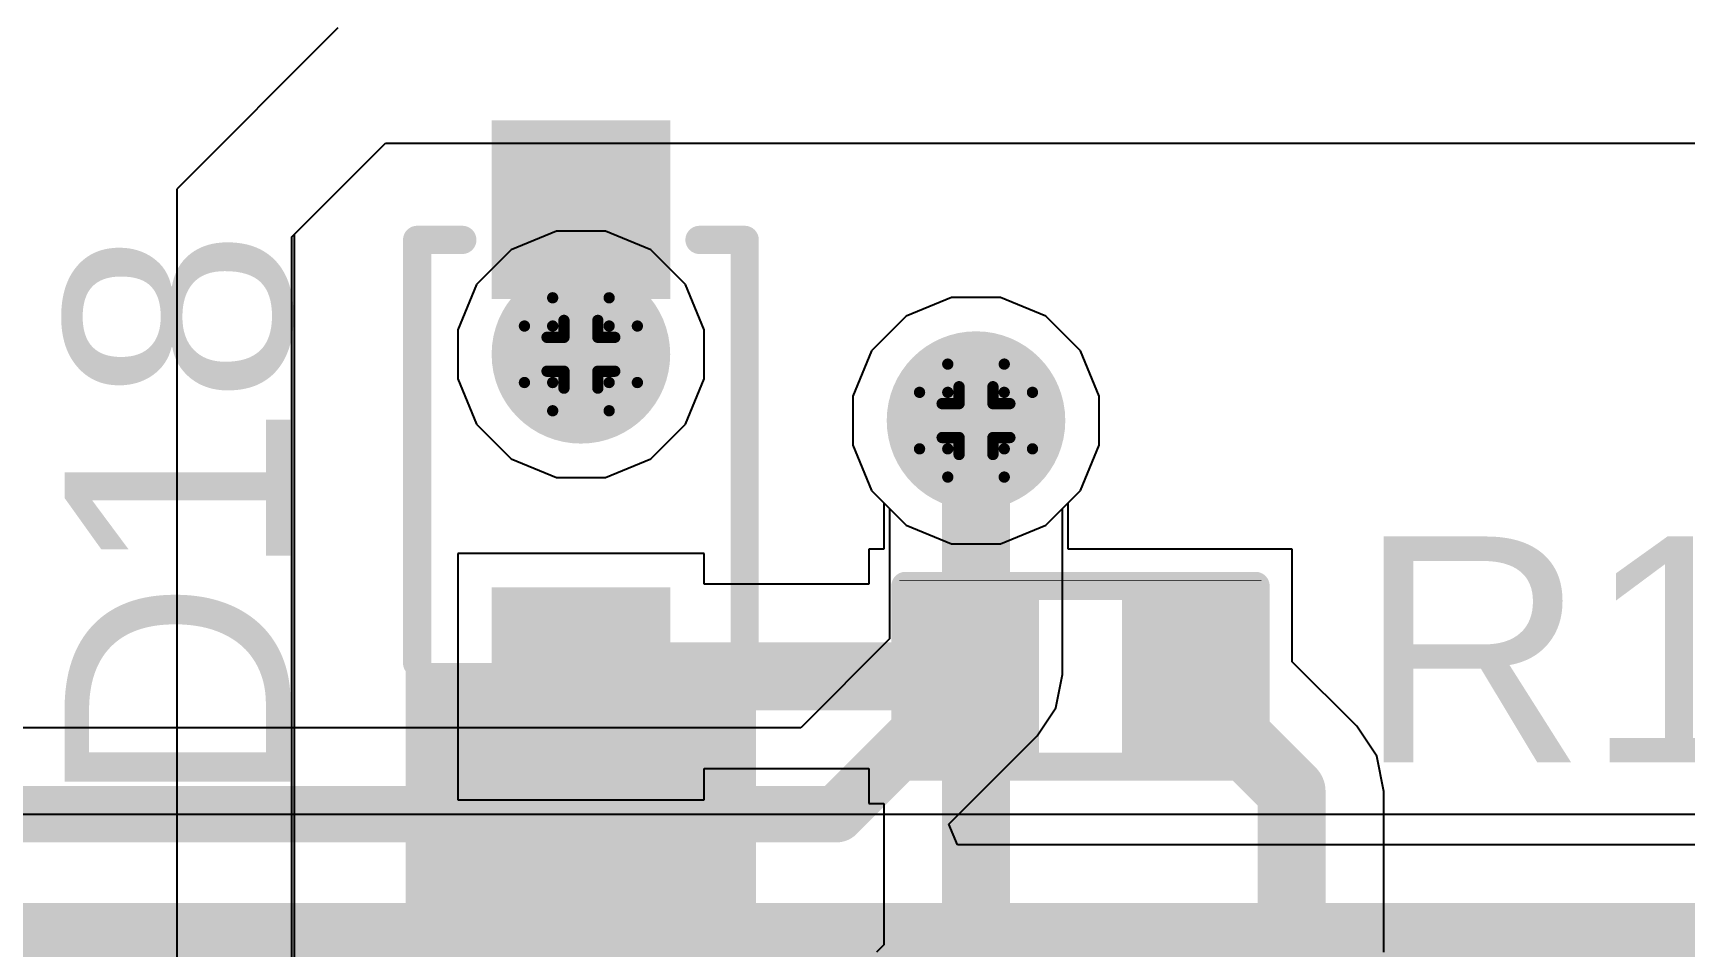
# Model space of a CAD drawing. Header units: inches. Extents: x -3 to 5259, y -3 to 5282.
# Drawn here: x 84.87 to 92.3, y 28.51 to 32.62 of the extents above; entities that cross this region are included whole.
import ezdxf

# ---------------------------------------------------------------- set-up
doc = ezdxf.new("R2010")
doc.units = ezdxf.units.IN
for name, color, linetype in [('Bottom Layer', 5, 'Continuous'), ('Bottom Solder', 6, 'Continuous'), ('Drill Drawing', 1, 'Continuous'), ('Layer 1', 16, 'Continuous'), ('Layer 2', 76, 'Continuous'), ('Top Layer', 1, 'Continuous'), ('Top Overlay', 2, 'Continuous'), ('Top Paste', 8, 'Continuous'), ('Top Solder', 216, 'Continuous'), ('Via Holes', 16, 'Continuous')]:
    doc.layers.add(name, color=color, linetype=linetype)
doc.styles.add('Arial', font='', dxfattribs={"height": 0.2})
doc.styles.get('Arial').set_extended_font_data('Arial')

# ---------------------------------------------------------------- blocks, each defined once
blk = doc.blocks.new('R___0402_56')
at = {"layer": 'Top Layer'}
for points in [[(-0.6985, -0.3175), (-0.6985, 0.3175), (-0.2413, 0.3175), (-0.2413, -0.3175)], [(0.2413, -0.3175), (0.2413, 0.3175), (0.6985, 0.3175), (0.6985, -0.3175)]]:
    blk.add_hatch(color=1, dxfattribs=at).paths.add_polyline_path(points)
at = {"layer": 'Top Paste'}
for points in [[(-0.6985, -0.3175), (-0.6985, 0.3175), (-0.2413, 0.3175), (-0.2413, -0.3175)], [(0.2413, -0.3175), (0.2413, 0.3175), (0.6985, 0.3175), (0.6985, -0.3175)]]:
    blk.add_hatch(color=8, dxfattribs=at).paths.add_polyline_path(points)
at = {"layer": 'Top Solder'}
for points in [[(-0.7535, -0.3725), (-0.7535, 0.3725), (-0.1863, 0.3725), (-0.1863, -0.3725)], [(0.1863, -0.3725), (0.1863, 0.3725), (0.7535, 0.3725), (0.7535, -0.3725)]]:
    blk.add_hatch(color=216, dxfattribs=at).paths.add_polyline_path(points)
at = {"layer": 'Top Overlay'}
for points in [[(0.7874, 0.4064, 0.127, 0.127, 0), (-0.7874, 0.4064, 0.127, 0.127, 0)], [(-0.7874, 0.4064, 0.127, 0.127, 0), (-0.7874, -0.4064, 0.127, 0.127, 0)], [(0.7874, 0.4064, 0.127, 0.127, 0), (0.7874, -0.4064, 0.127, 0.127, 0)], [(0.7874, -0.4064, 0.127, 0.127, 0), (-0.7874, -0.4064, 0.127, 0.127, 0)], [(0.8128, -0.4318, 0.00323, 0.00323, 0), (-0.8128, -0.4318, 0.00323, 0.00323, 0)]]:
    blk.add_lwpolyline(points, format="xyseb", dxfattribs=at)
for points in [[(-0.8191, 0.4064, 0.0635, 0.0635, 1), (-0.7556, 0.4064, 0.0635, 0.0635, 1)], [(-0.8191, 0.4064, 0.0635, 0.0635, 1), (-0.7556, 0.4064, 0.0635, 0.0635, 1)], [(0.7556, 0.4064, 0.0635, 0.0635, 1), (0.8191, 0.4064, 0.0635, 0.0635, 1)], [(0.7556, 0.4064, 0.0635, 0.0635, 1), (0.8191, 0.4064, 0.0635, 0.0635, 1)], [(-0.8191, -0.4064, 0.0635, 0.0635, 1), (-0.7556, -0.4064, 0.0635, 0.0635, 1)], [(-0.8191, -0.4064, 0.0635, 0.0635, 1), (-0.7556, -0.4064, 0.0635, 0.0635, 1)], [(0.7556, -0.4064, 0.0635, 0.0635, 1), (0.8191, -0.4064, 0.0635, 0.0635, 1)], [(0.7556, -0.4064, 0.0635, 0.0635, 1), (0.8191, -0.4064, 0.0635, 0.0635, 1)], [(-0.8136, -0.4318, 0.00161, 0.00161, 1), (-0.812, -0.4318, 0.00161, 0.00161, 1)], [(0.812, -0.4318, 0.00161, 0.00161, 1), (0.8136, -0.4318, 0.00161, 0.00161, 1)]]:
    blk.add_lwpolyline(points, format="xyseb", close=True, dxfattribs=at)
blk = doc.blocks.new('SOD323F_202')
at = {"layer": 'Top Layer'}
for points in [[(-1.35, 0.3), (-0.75, 0.3), (-0.75, -0.3), (-1.35, -0.3)], [(0.75, 0.3), (1.35, 0.3), (1.35, -0.3), (0.75, -0.3)]]:
    blk.add_hatch(color=1, dxfattribs=at).paths.add_polyline_path(points)
at = {"layer": 'Top Overlay'}
for points in [[(0.9888, 0.3804), (2.1086, 0.3804), (2.1086, 0.7868), (0.9888, 0.7868)], [(1.4213, -0.4064), (2.1071, -0.4064), (2.1071, 0.4572), (1.4213, 0.4572)], [(0.9884, -0.7876), (2.1082, -0.7876), (2.1082, -0.3812), (0.9884, -0.3812)]]:
    blk.add_hatch(color=2, dxfattribs=at).paths.add_polyline_path(points)
at = {"layer": 'Top Paste'}
for points in [[(-1.35, 0.3), (-0.75, 0.3), (-0.75, -0.3), (-1.35, -0.3)], [(0.75, 0.3), (1.35, 0.3), (1.35, -0.3), (0.75, -0.3)]]:
    blk.add_hatch(color=8, dxfattribs=at).paths.add_polyline_path(points)
at = {"layer": 'Top Solder'}
for points in [[(-1.4516, 0.4016), (-0.6484, 0.4016), (-0.6484, -0.4016), (-1.4516, -0.4016)], [(0.6484, 0.4016), (1.4516, 0.4016), (1.4516, -0.4016), (0.6484, -0.4016)]]:
    blk.add_hatch(color=216, dxfattribs=at).paths.add_polyline_path(points)
at = {"layer": 'Top Overlay'}
for points in [[(0.9884, 0.7366, 0.127, 0.127, 0), (-0.9144, 0.7366, 0.127, 0.127, 0)], [(-0.9144, 0.5334, 0.127, 0.127, 0), (-0.9144, 0.7366, 0.127, 0.127, 0)], [(-0.9144, -0.7366, 0.127, 0.127, 0), (-0.9144, -0.5334, 0.127, 0.127, 0)], [(0.9884, -0.7366, 0.127, 0.127, 0), (-0.9144, -0.7366, 0.127, 0.127, 0)]]:
    blk.add_lwpolyline(points, format="xyseb", dxfattribs=at)
for points in [[(-0.9461, 0.7366, 0.0635, 0.0635, 1), (-0.8826, 0.7366, 0.0635, 0.0635, 1)], [(-0.9461, 0.7366, 0.0635, 0.0635, 1), (-0.8826, 0.7366, 0.0635, 0.0635, 1)], [(0.9567, 0.7366, 0.0635, 0.0635, 1), (1.0202, 0.7366, 0.0635, 0.0635, 1)], [(-0.9461, 0.5334, 0.0635, 0.0635, 1), (-0.8827, 0.5334, 0.0635, 0.0635, 1)], [(-0.9461, -0.5334, 0.0635, 0.0635, 1), (-0.8827, -0.5334, 0.0635, 0.0635, 1)], [(-0.9461, -0.7366, 0.0635, 0.0635, 1), (-0.8826, -0.7366, 0.0635, 0.0635, 1)], [(-0.9461, -0.7366, 0.0635, 0.0635, 1), (-0.8826, -0.7366, 0.0635, 0.0635, 1)], [(0.9567, -0.7366, 0.0635, 0.0635, 1), (1.0202, -0.7366, 0.0635, 0.0635, 1)]]:
    blk.add_lwpolyline(points, format="xyseb", close=True, dxfattribs=at)

msp = doc.modelspace()

# ---------------------------------------------------------------- hatches: boundary and pattern name
at = {"layer": 'Bottom Layer'}
h = msp.add_hatch(color=5, dxfattribs=at)
edge = h.paths.add_edge_path()
edge.add_arc((87.3361, 31.1725), 0.3, 0, 360)
h = msp.add_hatch(color=5, dxfattribs=at)
edge = h.paths.add_edge_path()
edge.add_arc((89.1132, 30.8743), 0.3, 0, 360)
at = {"layer": 'Bottom Solder'}
h = msp.add_hatch(color=6, dxfattribs=at)
edge = h.paths.add_edge_path()
edge.add_arc((87.3361, 31.1725), 0.4016, 0, 360)
h = msp.add_hatch(color=6, dxfattribs=at)
edge = h.paths.add_edge_path()
edge.add_arc((89.1132, 30.8743), 0.4016, 0, 360)
at = {"layer": 'Layer 1'}
h = msp.add_hatch(color=16, dxfattribs=at)
edge = h.paths.add_edge_path()
edge.add_arc((87.3361, 31.1725), 0.3, 0, 360)
h = msp.add_hatch(color=16, dxfattribs=at)
edge = h.paths.add_edge_path()
edge.add_arc((89.1132, 30.8743), 0.3, 0, 360)
at = {"layer": 'Layer 2'}
h = msp.add_hatch(color=76, dxfattribs=at)
edge = h.paths.add_edge_path()
edge.add_arc((87.3361, 31.1725), 0.3, 0, 360)
h = msp.add_hatch(color=76, dxfattribs=at)
edge = h.paths.add_edge_path()
edge.add_arc((89.1132, 30.8743), 0.3, 0, 360)
at = {"layer": 'Top Layer'}
h = msp.add_hatch(color=1, dxfattribs=at)
edge = h.paths.add_edge_path()
edge.add_arc((87.3361, 31.1725), 0.3, 0, 360)
h = msp.add_hatch(color=1, dxfattribs=at)
edge = h.paths.add_edge_path()
edge.add_arc((89.1132, 30.8743), 0.3, 0, 360)
at = {"layer": 'Top Solder'}
h = msp.add_hatch(color=216, dxfattribs=at)
edge = h.paths.add_edge_path()
edge.add_arc((87.3361, 31.1725), 0.4016, 0, 360)
h = msp.add_hatch(color=216, dxfattribs=at)
edge = h.paths.add_edge_path()
edge.add_arc((89.1132, 30.8743), 0.4016, 0, 360)
at = {"layer": 'Via Holes'}
h = msp.add_hatch(color=7, dxfattribs=at)
edge = h.paths.add_edge_path()
edge.add_arc((87.3361, 31.1725), 0.15, 0, 360)
h = msp.add_hatch(color=7, dxfattribs=at)
edge = h.paths.add_edge_path()
edge.add_arc((89.1132, 30.8743), 0.15, 0, 360)

# ---------------------------------------------------------------- linework, layer by layer
at = {"layer": 'Bottom Layer'}
for p, q in [((89.003, 31.4283), (88.7994, 31.3439)), ((89.2234, 31.4283), (89.003, 31.4283)), ((89.427, 31.3439), (89.2234, 31.4283)), ((88.7994, 31.3439), (88.6435, 31.1881)), ((89.5829, 31.1881), (89.427, 31.3439)), ((88.6435, 31.1881), (88.5592, 30.9845)), ((89.6672, 30.9845), (89.5829, 31.1881)), ((88.5592, 30.9845), (88.5592, 30.7641)), ((89.6672, 30.7641), (89.6672, 30.9845)), ((88.5592, 30.7641), (88.6435, 30.5604)), ((89.5829, 30.5604), (89.6672, 30.7641)), ((88.6435, 30.5604), (88.7994, 30.4046)), ((89.427, 30.4046), (89.5829, 30.5604)), ((88.7994, 30.4046), (89.003, 30.3203)), ((89.2234, 30.3203), (89.427, 30.4046)), ((89.003, 30.3203), (89.2234, 30.3203)), ((75.6995, 29.1046), (114.808, 29.1046))]:
    msp.add_line(p, q, dxfattribs=at)
at = {"layer": 'Drill Drawing'}
for points in [[(87.2091, 31.2995, 0.0508, 0.0508, 0), (87.2091, 31.4265, 0.0508, 0.0508, 0)], [(87.2091, 31.4265, 0.0508, 0.0508, 0), (87.4631, 31.4265, 0.0508, 0.0508, 0)], [(87.4631, 31.2995, 0.0508, 0.0508, 0), (87.4631, 31.4265, 0.0508, 0.0508, 0)], [(87.0821, 31.0455, 0.0508, 0.0508, 0), (87.0821, 31.2995, 0.0508, 0.0508, 0)], [(87.0821, 31.2995, 0.0508, 0.0508, 0), (87.2091, 31.2995, 0.0508, 0.0508, 0)], [(87.2599, 31.2487, 0.0508, 0.0508, 0), (87.2599, 31.3249, 0.0508, 0.0508, 0)], [(87.2599, 31.3249, 0.0508, 0.0508, 0), (87.4123, 31.3249, 0.0508, 0.0508, 0)], [(87.4123, 31.2487, 0.0508, 0.0508, 0), (87.4123, 31.3249, 0.0508, 0.0508, 0)], [(87.4631, 31.2995, 0.0508, 0.0508, 0), (87.5901, 31.2995, 0.0508, 0.0508, 0)], [(87.5901, 31.0455, 0.0508, 0.0508, 0), (87.5901, 31.2995, 0.0508, 0.0508, 0)], [(87.1837, 31.0963, 0.0508, 0.0508, 0), (87.1837, 31.2487, 0.0508, 0.0508, 0)], [(87.1837, 31.2487, 0.0508, 0.0508, 0), (87.2599, 31.2487, 0.0508, 0.0508, 0)], [(87.4123, 31.2487, 0.0508, 0.0508, 0), (87.4885, 31.2487, 0.0508, 0.0508, 0)], [(87.4885, 31.0963, 0.0508, 0.0508, 0), (87.4885, 31.2487, 0.0508, 0.0508, 0)], [(88.9862, 31.0013, 0.0508, 0.0508, 0), (88.9862, 31.1283, 0.0508, 0.0508, 0)], [(88.9862, 31.1283, 0.0508, 0.0508, 0), (89.2402, 31.1283, 0.0508, 0.0508, 0)], [(89.2402, 31.0013, 0.0508, 0.0508, 0), (89.2402, 31.1283, 0.0508, 0.0508, 0)], [(87.0821, 31.0455, 0.0508, 0.0508, 0), (87.2091, 31.0455, 0.0508, 0.0508, 0)], [(87.1837, 31.0963, 0.0508, 0.0508, 0), (87.2599, 31.0963, 0.0508, 0.0508, 0)], [(87.2091, 30.9185, 0.0508, 0.0508, 0), (87.2091, 31.0455, 0.0508, 0.0508, 0)], [(87.2599, 31.0201, 0.0508, 0.0508, 0), (87.2599, 31.0963, 0.0508, 0.0508, 0)], [(87.4123, 31.0963, 0.0508, 0.0508, 0), (87.4885, 31.0963, 0.0508, 0.0508, 0)], [(87.4123, 31.0201, 0.0508, 0.0508, 0), (87.4123, 31.0963, 0.0508, 0.0508, 0)], [(87.4631, 31.0455, 0.0508, 0.0508, 0), (87.5901, 31.0455, 0.0508, 0.0508, 0)], [(87.4631, 30.9185, 0.0508, 0.0508, 0), (87.4631, 31.0455, 0.0508, 0.0508, 0)], [(87.2599, 31.0201, 0.0508, 0.0508, 0), (87.4123, 31.0201, 0.0508, 0.0508, 0)], [(88.8592, 30.7473, 0.0508, 0.0508, 0), (88.8592, 31.0013, 0.0508, 0.0508, 0)], [(88.8592, 31.0013, 0.0508, 0.0508, 0), (88.9862, 31.0013, 0.0508, 0.0508, 0)], [(89.037, 30.9505, 0.0508, 0.0508, 0), (89.037, 31.0267, 0.0508, 0.0508, 0)], [(89.037, 31.0267, 0.0508, 0.0508, 0), (89.1894, 31.0267, 0.0508, 0.0508, 0)], [(89.1894, 30.9505, 0.0508, 0.0508, 0), (89.1894, 31.0267, 0.0508, 0.0508, 0)], [(89.2402, 31.0013, 0.0508, 0.0508, 0), (89.3672, 31.0013, 0.0508, 0.0508, 0)], [(89.3672, 30.7473, 0.0508, 0.0508, 0), (89.3672, 31.0013, 0.0508, 0.0508, 0)], [(87.2091, 30.9185, 0.0508, 0.0508, 0), (87.4631, 30.9185, 0.0508, 0.0508, 0)], [(88.9608, 30.7981, 0.0508, 0.0508, 0), (88.9608, 30.9505, 0.0508, 0.0508, 0)], [(88.9608, 30.9505, 0.0508, 0.0508, 0), (89.037, 30.9505, 0.0508, 0.0508, 0)], [(89.1894, 30.9505, 0.0508, 0.0508, 0), (89.2656, 30.9505, 0.0508, 0.0508, 0)], [(89.2656, 30.7981, 0.0508, 0.0508, 0), (89.2656, 30.9505, 0.0508, 0.0508, 0)], [(88.8592, 30.7473, 0.0508, 0.0508, 0), (88.9862, 30.7473, 0.0508, 0.0508, 0)], [(88.9608, 30.7981, 0.0508, 0.0508, 0), (89.037, 30.7981, 0.0508, 0.0508, 0)], [(88.9862, 30.6203, 0.0508, 0.0508, 0), (88.9862, 30.7473, 0.0508, 0.0508, 0)], [(89.037, 30.7219, 0.0508, 0.0508, 0), (89.037, 30.7981, 0.0508, 0.0508, 0)], [(89.1894, 30.7981, 0.0508, 0.0508, 0), (89.2656, 30.7981, 0.0508, 0.0508, 0)], [(89.1894, 30.7219, 0.0508, 0.0508, 0), (89.1894, 30.7981, 0.0508, 0.0508, 0)], [(89.2402, 30.7473, 0.0508, 0.0508, 0), (89.3672, 30.7473, 0.0508, 0.0508, 0)], [(89.2402, 30.6203, 0.0508, 0.0508, 0), (89.2402, 30.7473, 0.0508, 0.0508, 0)], [(89.037, 30.7219, 0.0508, 0.0508, 0), (89.1894, 30.7219, 0.0508, 0.0508, 0)], [(88.9862, 30.6203, 0.0508, 0.0508, 0), (89.2402, 30.6203, 0.0508, 0.0508, 0)]]:
    msp.add_lwpolyline(points, format="xyseb", dxfattribs=at)
for points in [[(87.1964, 31.4265, 0.0254, 0.0254, 1), (87.2218, 31.4265, 0.0254, 0.0254, 1)], [(87.1964, 31.4265, 0.0254, 0.0254, 1), (87.2218, 31.4265, 0.0254, 0.0254, 1)], [(87.4504, 31.4265, 0.0254, 0.0254, 1), (87.4758, 31.4265, 0.0254, 0.0254, 1)], [(87.4504, 31.4265, 0.0254, 0.0254, 1), (87.4758, 31.4265, 0.0254, 0.0254, 1)], [(87.0694, 31.2995, 0.0254, 0.0254, 1), (87.0948, 31.2995, 0.0254, 0.0254, 1)], [(87.0694, 31.2995, 0.0254, 0.0254, 1), (87.0948, 31.2995, 0.0254, 0.0254, 1)], [(87.1964, 31.2995, 0.0254, 0.0254, 1), (87.2218, 31.2995, 0.0254, 0.0254, 1)], [(87.1964, 31.2995, 0.0254, 0.0254, 1), (87.2218, 31.2995, 0.0254, 0.0254, 1)], [(87.2472, 31.3249, 0.0254, 0.0254, 1), (87.2726, 31.3249, 0.0254, 0.0254, 1)], [(87.2472, 31.3249, 0.0254, 0.0254, 1), (87.2726, 31.3249, 0.0254, 0.0254, 1)], [(87.3996, 31.3249, 0.0254, 0.0254, 1), (87.425, 31.3249, 0.0254, 0.0254, 1)], [(87.3996, 31.3249, 0.0254, 0.0254, 1), (87.425, 31.3249, 0.0254, 0.0254, 1)], [(87.4504, 31.2995, 0.0254, 0.0254, 1), (87.4758, 31.2995, 0.0254, 0.0254, 1)], [(87.4504, 31.2995, 0.0254, 0.0254, 1), (87.4758, 31.2995, 0.0254, 0.0254, 1)], [(87.5774, 31.2995, 0.0254, 0.0254, 1), (87.6028, 31.2995, 0.0254, 0.0254, 1)], [(87.5774, 31.2995, 0.0254, 0.0254, 1), (87.6028, 31.2995, 0.0254, 0.0254, 1)], [(87.171, 31.2487, 0.0254, 0.0254, 1), (87.1964, 31.2487, 0.0254, 0.0254, 1)], [(87.171, 31.2487, 0.0254, 0.0254, 1), (87.1964, 31.2487, 0.0254, 0.0254, 1)], [(87.2472, 31.2487, 0.0254, 0.0254, 1), (87.2726, 31.2487, 0.0254, 0.0254, 1)], [(87.2472, 31.2487, 0.0254, 0.0254, 1), (87.2726, 31.2487, 0.0254, 0.0254, 1)], [(87.3996, 31.2487, 0.0254, 0.0254, 1), (87.425, 31.2487, 0.0254, 0.0254, 1)], [(87.3996, 31.2487, 0.0254, 0.0254, 1), (87.425, 31.2487, 0.0254, 0.0254, 1)], [(87.4758, 31.2487, 0.0254, 0.0254, 1), (87.5012, 31.2487, 0.0254, 0.0254, 1)], [(87.4758, 31.2487, 0.0254, 0.0254, 1), (87.5012, 31.2487, 0.0254, 0.0254, 1)], [(88.9735, 31.1283, 0.0254, 0.0254, 1), (88.9989, 31.1283, 0.0254, 0.0254, 1)], [(88.9735, 31.1283, 0.0254, 0.0254, 1), (88.9989, 31.1283, 0.0254, 0.0254, 1)], [(89.2275, 31.1283, 0.0254, 0.0254, 1), (89.2529, 31.1283, 0.0254, 0.0254, 1)], [(89.2275, 31.1283, 0.0254, 0.0254, 1), (89.2529, 31.1283, 0.0254, 0.0254, 1)], [(87.0694, 31.0455, 0.0254, 0.0254, 1), (87.0948, 31.0455, 0.0254, 0.0254, 1)], [(87.0694, 31.0455, 0.0254, 0.0254, 1), (87.0948, 31.0455, 0.0254, 0.0254, 1)], [(87.171, 31.0963, 0.0254, 0.0254, 1), (87.1964, 31.0963, 0.0254, 0.0254, 1)], [(87.171, 31.0963, 0.0254, 0.0254, 1), (87.1964, 31.0963, 0.0254, 0.0254, 1)], [(87.1964, 31.0455, 0.0254, 0.0254, 1), (87.2218, 31.0455, 0.0254, 0.0254, 1)], [(87.1964, 31.0455, 0.0254, 0.0254, 1), (87.2218, 31.0455, 0.0254, 0.0254, 1)], [(87.2472, 31.0963, 0.0254, 0.0254, 1), (87.2726, 31.0963, 0.0254, 0.0254, 1)], [(87.2472, 31.0963, 0.0254, 0.0254, 1), (87.2726, 31.0963, 0.0254, 0.0254, 1)], [(87.3996, 31.0963, 0.0254, 0.0254, 1), (87.425, 31.0963, 0.0254, 0.0254, 1)], [(87.3996, 31.0963, 0.0254, 0.0254, 1), (87.425, 31.0963, 0.0254, 0.0254, 1)], [(87.4504, 31.0455, 0.0254, 0.0254, 1), (87.4758, 31.0455, 0.0254, 0.0254, 1)], [(87.4504, 31.0455, 0.0254, 0.0254, 1), (87.4758, 31.0455, 0.0254, 0.0254, 1)], [(87.4758, 31.0963, 0.0254, 0.0254, 1), (87.5012, 31.0963, 0.0254, 0.0254, 1)], [(87.4758, 31.0963, 0.0254, 0.0254, 1), (87.5012, 31.0963, 0.0254, 0.0254, 1)], [(87.5774, 31.0455, 0.0254, 0.0254, 1), (87.6028, 31.0455, 0.0254, 0.0254, 1)], [(87.5774, 31.0455, 0.0254, 0.0254, 1), (87.6028, 31.0455, 0.0254, 0.0254, 1)], [(87.2472, 31.0201, 0.0254, 0.0254, 1), (87.2726, 31.0201, 0.0254, 0.0254, 1)], [(87.2472, 31.0201, 0.0254, 0.0254, 1), (87.2726, 31.0201, 0.0254, 0.0254, 1)], [(87.3996, 31.0201, 0.0254, 0.0254, 1), (87.425, 31.0201, 0.0254, 0.0254, 1)], [(87.3996, 31.0201, 0.0254, 0.0254, 1), (87.425, 31.0201, 0.0254, 0.0254, 1)], [(88.8465, 31.0013, 0.0254, 0.0254, 1), (88.8719, 31.0013, 0.0254, 0.0254, 1)], [(88.8465, 31.0013, 0.0254, 0.0254, 1), (88.8719, 31.0013, 0.0254, 0.0254, 1)], [(88.9735, 31.0013, 0.0254, 0.0254, 1), (88.9989, 31.0013, 0.0254, 0.0254, 1)], [(88.9735, 31.0013, 0.0254, 0.0254, 1), (88.9989, 31.0013, 0.0254, 0.0254, 1)], [(89.0243, 31.0267, 0.0254, 0.0254, 1), (89.0497, 31.0267, 0.0254, 0.0254, 1)], [(89.0243, 31.0267, 0.0254, 0.0254, 1), (89.0497, 31.0267, 0.0254, 0.0254, 1)], [(89.1767, 31.0267, 0.0254, 0.0254, 1), (89.2021, 31.0267, 0.0254, 0.0254, 1)], [(89.1767, 31.0267, 0.0254, 0.0254, 1), (89.2021, 31.0267, 0.0254, 0.0254, 1)], [(89.2275, 31.0013, 0.0254, 0.0254, 1), (89.2529, 31.0013, 0.0254, 0.0254, 1)], [(89.2275, 31.0013, 0.0254, 0.0254, 1), (89.2529, 31.0013, 0.0254, 0.0254, 1)], [(89.3545, 31.0013, 0.0254, 0.0254, 1), (89.3799, 31.0013, 0.0254, 0.0254, 1)], [(89.3545, 31.0013, 0.0254, 0.0254, 1), (89.3799, 31.0013, 0.0254, 0.0254, 1)], [(87.1964, 30.9185, 0.0254, 0.0254, 1), (87.2218, 30.9185, 0.0254, 0.0254, 1)], [(87.1964, 30.9185, 0.0254, 0.0254, 1), (87.2218, 30.9185, 0.0254, 0.0254, 1)], [(87.4504, 30.9185, 0.0254, 0.0254, 1), (87.4758, 30.9185, 0.0254, 0.0254, 1)], [(87.4504, 30.9185, 0.0254, 0.0254, 1), (87.4758, 30.9185, 0.0254, 0.0254, 1)], [(88.9481, 30.9505, 0.0254, 0.0254, 1), (88.9735, 30.9505, 0.0254, 0.0254, 1)], [(88.9481, 30.9505, 0.0254, 0.0254, 1), (88.9735, 30.9505, 0.0254, 0.0254, 1)], [(89.0243, 30.9505, 0.0254, 0.0254, 1), (89.0497, 30.9505, 0.0254, 0.0254, 1)], [(89.0243, 30.9505, 0.0254, 0.0254, 1), (89.0497, 30.9505, 0.0254, 0.0254, 1)], [(89.1767, 30.9505, 0.0254, 0.0254, 1), (89.2021, 30.9505, 0.0254, 0.0254, 1)], [(89.1767, 30.9505, 0.0254, 0.0254, 1), (89.2021, 30.9505, 0.0254, 0.0254, 1)], [(89.2529, 30.9505, 0.0254, 0.0254, 1), (89.2783, 30.9505, 0.0254, 0.0254, 1)], [(89.2529, 30.9505, 0.0254, 0.0254, 1), (89.2783, 30.9505, 0.0254, 0.0254, 1)], [(88.8465, 30.7473, 0.0254, 0.0254, 1), (88.8719, 30.7473, 0.0254, 0.0254, 1)], [(88.8465, 30.7473, 0.0254, 0.0254, 1), (88.8719, 30.7473, 0.0254, 0.0254, 1)], [(88.9481, 30.7981, 0.0254, 0.0254, 1), (88.9735, 30.7981, 0.0254, 0.0254, 1)], [(88.9481, 30.7981, 0.0254, 0.0254, 1), (88.9735, 30.7981, 0.0254, 0.0254, 1)], [(88.9735, 30.7473, 0.0254, 0.0254, 1), (88.9989, 30.7473, 0.0254, 0.0254, 1)], [(88.9735, 30.7473, 0.0254, 0.0254, 1), (88.9989, 30.7473, 0.0254, 0.0254, 1)], [(89.0243, 30.7981, 0.0254, 0.0254, 1), (89.0497, 30.7981, 0.0254, 0.0254, 1)], [(89.0243, 30.7981, 0.0254, 0.0254, 1), (89.0497, 30.7981, 0.0254, 0.0254, 1)], [(89.1767, 30.7981, 0.0254, 0.0254, 1), (89.2021, 30.7981, 0.0254, 0.0254, 1)], [(89.1767, 30.7981, 0.0254, 0.0254, 1), (89.2021, 30.7981, 0.0254, 0.0254, 1)], [(89.2275, 30.7473, 0.0254, 0.0254, 1), (89.2529, 30.7473, 0.0254, 0.0254, 1)], [(89.2275, 30.7473, 0.0254, 0.0254, 1), (89.2529, 30.7473, 0.0254, 0.0254, 1)], [(89.2529, 30.7981, 0.0254, 0.0254, 1), (89.2783, 30.7981, 0.0254, 0.0254, 1)], [(89.2529, 30.7981, 0.0254, 0.0254, 1), (89.2783, 30.7981, 0.0254, 0.0254, 1)], [(89.3545, 30.7473, 0.0254, 0.0254, 1), (89.3799, 30.7473, 0.0254, 0.0254, 1)], [(89.3545, 30.7473, 0.0254, 0.0254, 1), (89.3799, 30.7473, 0.0254, 0.0254, 1)], [(89.0243, 30.7219, 0.0254, 0.0254, 1), (89.0497, 30.7219, 0.0254, 0.0254, 1)], [(89.0243, 30.7219, 0.0254, 0.0254, 1), (89.0497, 30.7219, 0.0254, 0.0254, 1)], [(89.1767, 30.7219, 0.0254, 0.0254, 1), (89.2021, 30.7219, 0.0254, 0.0254, 1)], [(89.1767, 30.7219, 0.0254, 0.0254, 1), (89.2021, 30.7219, 0.0254, 0.0254, 1)], [(88.9735, 30.6203, 0.0254, 0.0254, 1), (88.9989, 30.6203, 0.0254, 0.0254, 1)], [(88.9735, 30.6203, 0.0254, 0.0254, 1), (88.9989, 30.6203, 0.0254, 0.0254, 1)], [(89.2275, 30.6203, 0.0254, 0.0254, 1), (89.2529, 30.6203, 0.0254, 0.0254, 1)], [(89.2275, 30.6203, 0.0254, 0.0254, 1), (89.2529, 30.6203, 0.0254, 0.0254, 1)]]:
    msp.add_lwpolyline(points, format="xyseb", close=True, dxfattribs=at)
at = {"layer": 'Layer 1'}
for p, q in [((89.003, 31.4283), (88.7994, 31.3439)), ((89.2234, 31.4283), (89.003, 31.4283)), ((89.427, 31.3439), (89.2234, 31.4283)), ((88.7994, 31.3439), (88.6435, 31.1881)), ((89.5829, 31.1881), (89.427, 31.3439)), ((88.6435, 31.1881), (88.5592, 30.9845)), ((89.6672, 30.9845), (89.5829, 31.1881)), ((88.5592, 30.9845), (88.5592, 30.7641)), ((89.6672, 30.7641), (89.6672, 30.9845)), ((88.5592, 30.7641), (88.6435, 30.5604)), ((89.5829, 30.5604), (89.6672, 30.7641)), ((88.6435, 30.5604), (88.7994, 30.4046)), ((89.427, 30.4046), (89.5829, 30.5604)), ((88.7994, 30.4046), (89.003, 30.3203)), ((89.2234, 30.3203), (89.427, 30.4046)), ((89.003, 30.3203), (89.2234, 30.3203))]:
    msp.add_line(p, q, dxfattribs=at)
at = {"layer": 'Layer 2'}
for p, q in [((87.2259, 31.7265), (87.0223, 31.6422)), ((87.4463, 31.7265), (87.2259, 31.7265)), ((87.6499, 31.6422), (87.4463, 31.7265)), ((87.0223, 31.6422), (86.8665, 31.4864)), ((87.8058, 31.4864), (87.6499, 31.6422)), ((86.8665, 31.4864), (86.7821, 31.2827)), ((87.8901, 31.2827), (87.8058, 31.4864)), ((89.003, 31.4283), (88.7994, 31.3439)), ((89.2234, 31.4283), (89.003, 31.4283)), ((89.427, 31.3439), (89.2234, 31.4283)), ((86.7821, 31.2827), (86.7821, 31.0623)), ((87.8901, 31.0623), (87.8901, 31.2827)), ((88.7994, 31.3439), (88.6435, 31.1881)), ((89.5829, 31.1881), (89.427, 31.3439)), ((88.6435, 31.1881), (88.5592, 30.9845)), ((89.6672, 30.9845), (89.5829, 31.1881)), ((86.7821, 31.0623), (86.8665, 30.8587)), ((87.8058, 30.8587), (87.8901, 31.0623)), ((88.5592, 30.9845), (88.5592, 30.7641)), ((89.6672, 30.7641), (89.6672, 30.9845)), ((86.8665, 30.8587), (87.0223, 30.7029)), ((87.6499, 30.7029), (87.8058, 30.8587)), ((88.5592, 30.7641), (88.6435, 30.5604)), ((89.5829, 30.5604), (89.6672, 30.7641)), ((87.0223, 30.7029), (87.2259, 30.6185)), ((87.4463, 30.6185), (87.6499, 30.7029)), ((87.2259, 30.6185), (87.4463, 30.6185)), ((88.6435, 30.5604), (88.7247, 30.4792)), ((89.5017, 30.4792), (89.5829, 30.5604)), ((88.7247, 30.4792), (88.7247, 29.8929)), ((89.5017, 29.732), (89.5017, 30.4792)), ((88.7247, 29.8929), (88.3249, 29.493)), ((89.4721, 29.5833), (89.5017, 29.732)), ((89.3879, 29.4573), (89.4721, 29.5833)), ((88.3249, 29.493), (76.7844, 29.493)), ((88.9907, 29.0601), (89.3879, 29.4573)), ((89.0296, 28.9662), (88.9907, 29.0601)), ((98.2081, 28.9662), (89.0296, 28.9662))]:
    msp.add_line(p, q, dxfattribs=at)
for points in [[(89.1132, 29.732, 0.254, 0.254, 0), (89.1132, 30.8743, 0.254, 0.254, 0)], [(88.4858, 29.1046, 0.254, 0.254, 0), (89.1132, 29.732, 0.254, 0.254, 0)], [(67.0955, 29.1046, 0.254, 0.254, 0), (88.4858, 29.1046, 0.254, 0.254, 0)], [(66.9039, 28.5778, 0.254, 0.254, 0), (98.2081, 28.5778, 0.254, 0.254, 0)]]:
    msp.add_lwpolyline(points, format="xyseb", dxfattribs=at)
for points in [[(89.0497, 30.8743, 0.127, 0.127, 1), (89.1767, 30.8743, 0.127, 0.127, 1)], [(89.0497, 29.732, 0.127, 0.127, 1), (89.1767, 29.732, 0.127, 0.127, 1)], [(89.0497, 29.732, 0.127, 0.127, 1), (89.1767, 29.732, 0.127, 0.127, 1)], [(88.4223, 29.1046, 0.127, 0.127, 1), (88.5493, 29.1046, 0.127, 0.127, 1)], [(88.4223, 29.1046, 0.127, 0.127, 1), (88.5493, 29.1046, 0.127, 0.127, 1)]]:
    msp.add_lwpolyline(points, format="xyseb", close=True, dxfattribs=at)
at = {"layer": 'Top Layer'}
for p, q in [((86.2428, 32.6404), (85.5179, 31.9155)), ((86.0359, 31.7009), (86.4574, 32.1224)), ((86.0484, 31.7134), (86.4574, 32.1224)), ((86.4574, 32.1224), (92.71, 32.1224)), ((86.4574, 32.1224), (92.71, 32.1224)), ((85.5179, 31.9155), (85.5179, 22.4824)), ((86.0359, 22.4824), (86.0359, 31.7009)), ((86.0484, 24.009), (86.0484, 31.7134)), ((89.003, 31.4283), (88.7994, 31.3439)), ((89.003, 31.4283), (88.7994, 31.3439)), ((89.2234, 31.4283), (89.003, 31.4283)), ((89.2234, 31.4283), (89.003, 31.4283)), ((89.427, 31.3439), (89.2234, 31.4283)), ((89.427, 31.3439), (89.2234, 31.4283)), ((88.7994, 31.3439), (88.6435, 31.1881)), ((88.7994, 31.3439), (88.6435, 31.1881)), ((89.5829, 31.1881), (89.427, 31.3439)), ((89.5829, 31.1881), (89.427, 31.3439)), ((88.6435, 31.1881), (88.5592, 30.9845)), ((88.6435, 31.1881), (88.5592, 30.9845)), ((89.6672, 30.9845), (89.5829, 31.1881)), ((89.6672, 30.9845), (89.5829, 31.1881)), ((88.5592, 30.9845), (88.5592, 30.7641)), ((88.5592, 30.9845), (88.5592, 30.7641)), ((89.6672, 30.7641), (89.6672, 30.9845)), ((89.6672, 30.7641), (89.6672, 30.9845)), ((88.5592, 30.7641), (88.6435, 30.5604)), ((88.5592, 30.7641), (88.6435, 30.5604)), ((89.5829, 30.5604), (89.6672, 30.7641)), ((89.5829, 30.5604), (89.6672, 30.7641)), ((88.6435, 30.5604), (88.6988, 30.5051)), ((88.6435, 30.5604), (88.6988, 30.5051)), ((89.5276, 30.5051), (89.5829, 30.5604)), ((89.5276, 30.5051), (89.5829, 30.5604)), ((88.6988, 30.5051), (88.6988, 30.2958)), ((88.6988, 30.5051), (88.6988, 30.2958)), ((89.5276, 30.2958), (89.5276, 30.5051)), ((89.5276, 30.2958), (89.5276, 30.5051)), ((87.8901, 30.2765), (86.7821, 30.2765)), ((86.7821, 30.2765), (86.7821, 29.1685)), ((87.8901, 30.2765), (86.7821, 30.2765)), ((86.7821, 30.2765), (86.7821, 29.1685)), ((87.8901, 30.1386), (87.8901, 30.2765)), ((87.8901, 30.1386), (87.8901, 30.2765)), ((88.6988, 30.2958), (88.6306, 30.2958)), ((88.6306, 30.2958), (88.6306, 30.1386)), ((88.6988, 30.2958), (88.6306, 30.2958)), ((88.6306, 30.2958), (88.6306, 30.1386)), ((90.5356, 30.2958), (89.5276, 30.2958)), ((90.5356, 30.2958), (89.5276, 30.2958)), ((90.5356, 29.7901), (90.5356, 30.2958)), ((90.5356, 29.7901), (90.5356, 30.2958)), ((88.6306, 30.1386), (87.8901, 30.1386)), ((88.6306, 30.1386), (87.8901, 30.1386)), ((90.8261, 29.4996), (90.5356, 29.7901)), ((90.8261, 29.4996), (90.5356, 29.7901)), ((90.9159, 29.3652), (90.8261, 29.4996)), ((90.9159, 29.3652), (90.8261, 29.4996)), ((90.9475, 29.2066), (90.9159, 29.3652)), ((90.9475, 29.2066), (90.9159, 29.3652)), ((87.8901, 29.1685), (87.8901, 29.3099)), ((87.8901, 29.3099), (88.6306, 29.3099)), ((87.8901, 29.1685), (87.8901, 29.3099)), ((87.8901, 29.3099), (88.6306, 29.3099)), ((88.6306, 29.3099), (88.6306, 29.1528)), ((88.6306, 29.3099), (88.6306, 29.1528)), ((90.9475, 28.4832), (90.9475, 29.2066)), ((90.9475, 28.4832), (90.9475, 29.2066)), ((86.7821, 29.1685), (87.8901, 29.1685)), ((86.7821, 29.1685), (87.8901, 29.1685)), ((88.6306, 29.1528), (88.6988, 29.1528)), ((88.6306, 29.1528), (88.6988, 29.1528)), ((88.6988, 29.1528), (88.6988, 28.517)), ((88.6988, 29.1528), (88.6988, 28.517)), ((88.6988, 28.517), (88.6651, 28.4832)), ((88.6988, 28.517), (88.6651, 28.4832))]:
    msp.add_line(p, q, dxfattribs=at)
for points in [[(87.3361, 31.1725, 0.381, 0.381, 0), (87.3361, 31.8225, 0.381, 0.381, 0)], [(89.1132, 29.7243, 0.3048, 0.3048, 0), (89.1132, 30.8743, 0.3048, 0.3048, 0)], [(87.3361, 29.7243, 0.3048, 0.3048, 0), (89.1132, 29.7243, 0.3048, 0.3048, 0)], [(89.1132, 28.3454, 0.3048, 0.3048, 0), (89.1132, 29.7243, 0.3048, 0.3048, 0)], [(90.053, 29.6354, 0.3048, 0.3048, 0), (90.053, 29.7243, 0.3048, 0.3048, 0)], [(90.053, 29.6354, 0.3048, 0.3048, 0), (90.1292, 29.5592, 0.3048, 0.3048, 0)], [(90.1292, 29.5592, 0.3048, 0.3048, 0), (90.1806, 29.5592, 0.3048, 0.3048, 0)], [(90.1806, 29.5592, 0.3048, 0.3048, 0), (90.5331, 29.2066, 0.3048, 0.3048, 0)], [(90.5331, 28.0393, 0.3048, 0.3048, 0), (90.5331, 29.2066, 0.3048, 0.3048, 0)]]:
    msp.add_lwpolyline(points, format="xyseb", dxfattribs=at)
for points in [[(87.2409, 31.8225, 0.1905, 0.1905, 1), (87.4314, 31.8225, 0.1905, 0.1905, 1)], [(87.2409, 31.1725, 0.1905, 0.1905, 1), (87.4314, 31.1725, 0.1905, 0.1905, 1)], [(89.037, 30.8743, 0.1524, 0.1524, 1), (89.1894, 30.8743, 0.1524, 0.1524, 1)], [(87.2599, 29.7243, 0.1524, 0.1524, 1), (87.4123, 29.7243, 0.1524, 0.1524, 1)], [(89.037, 29.7243, 0.1524, 0.1524, 1), (89.1894, 29.7243, 0.1524, 0.1524, 1)], [(89.037, 29.7243, 0.1524, 0.1524, 1), (89.1894, 29.7243, 0.1524, 0.1524, 1)], [(89.037, 29.7243, 0.1524, 0.1524, 1), (89.1894, 29.7243, 0.1524, 0.1524, 1)], [(89.9768, 29.7243, 0.1524, 0.1524, 1), (90.1292, 29.7243, 0.1524, 0.1524, 1)], [(89.9768, 29.6354, 0.1524, 0.1524, 1), (90.1292, 29.6354, 0.1524, 0.1524, 1)], [(89.9768, 29.6354, 0.1524, 0.1524, 1), (90.1292, 29.6354, 0.1524, 0.1524, 1)], [(90.053, 29.5592, 0.1524, 0.1524, 1), (90.2054, 29.5592, 0.1524, 0.1524, 1)], [(90.053, 29.5592, 0.1524, 0.1524, 1), (90.2054, 29.5592, 0.1524, 0.1524, 1)], [(90.1044, 29.5592, 0.1524, 0.1524, 1), (90.2568, 29.5592, 0.1524, 0.1524, 1)], [(90.1044, 29.5592, 0.1524, 0.1524, 1), (90.2568, 29.5592, 0.1524, 0.1524, 1)], [(90.4569, 29.2066, 0.1524, 0.1524, 1), (90.6093, 29.2066, 0.1524, 0.1524, 1)], [(90.4569, 29.2066, 0.1524, 0.1524, 1), (90.6093, 29.2066, 0.1524, 0.1524, 1)]]:
    msp.add_lwpolyline(points, format="xyseb", close=True, dxfattribs=at)

# ---------------------------------------------------------------- block references
for name, p, rotation in [('SOD323F_202', (87.3361, 30.7725), 270), ('R___0402_56', (89.5831, 29.7243), 180)]:
    msp.add_blockref(name, p, dxfattribs=dict(rotation=rotation))

# ---------------------------------------------------------------- texts
at = {"layer": 'Top Overlay', "style": 'Arial'}
msp.add_text('D18', height=1.016, rotation=90, dxfattribs=at).set_placement((86.0296, 29.1342))
msp.add_text('R104', height=1.016, dxfattribs=at).set_placement((90.831, 29.3372))

doc.saveas('drawing.dxf')
